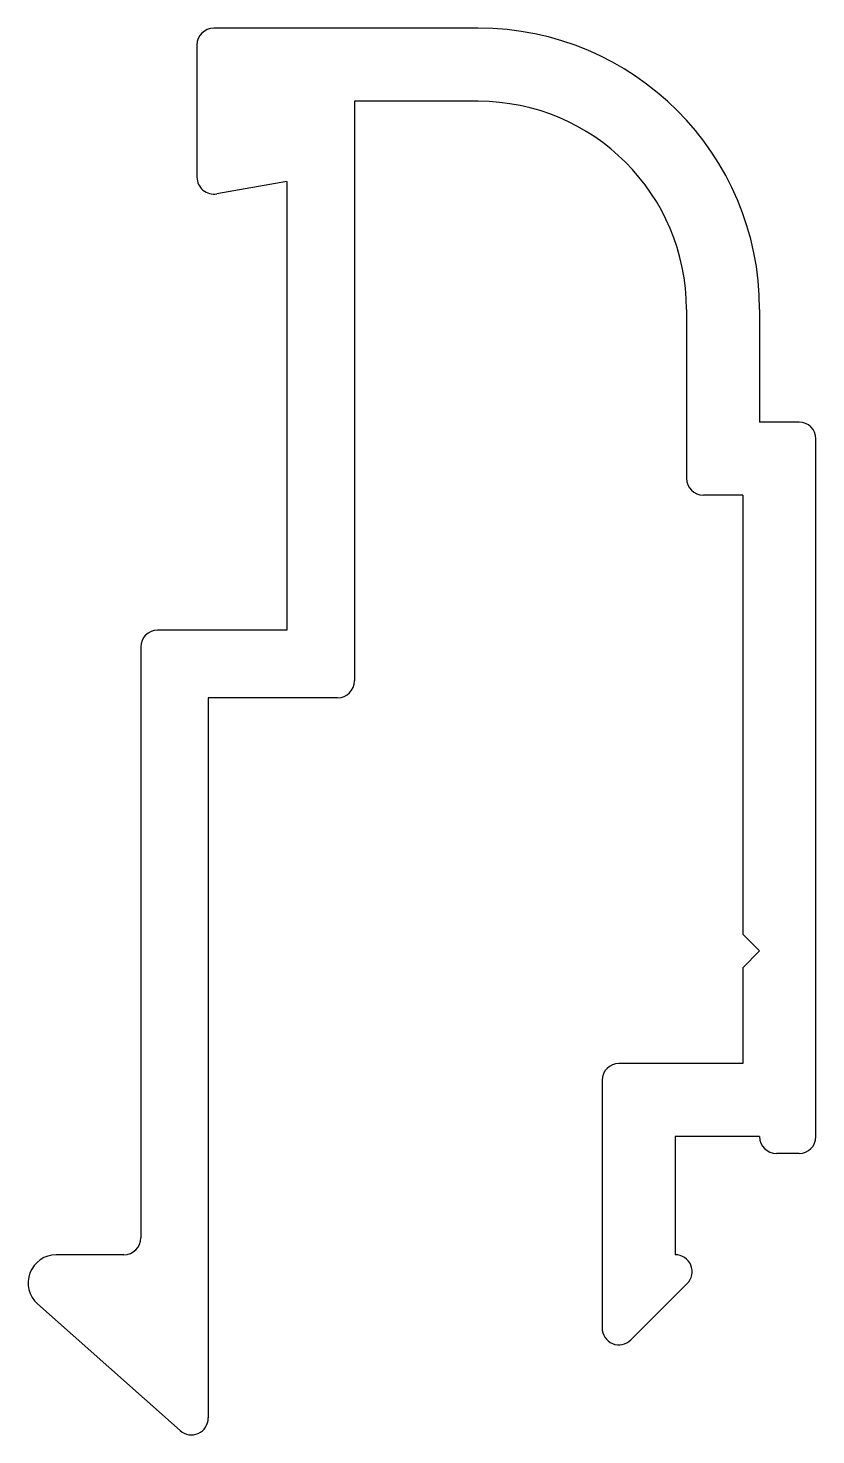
# Model space of a CAD drawing. Extents: x -9.9 to 4.1, y -14 to 41.6.
# Drawn here: x -9.94 to 4.06, y -13.99 to 11.01 of the extents above; entities outside this region: 1.
import ezdxf

# ---------------------------------------------------------------- set-up
doc = ezdxf.new("R2010")
doc.units = 0
doc.header["$LTSCALE"] = 0.5
doc.layers.get('0').update_dxf_attribs({"linetype": 'CONTINUOUS'})

msp = doc.modelspace()

# ---------------------------------------------------------------- linework, layer by layer
for p, q in [((-1.941, 11.006), (-6.641, 11.006)), ((-6.941, 10.706), (-6.941, 8.356)), ((-4.141, 9.706), (-4.141, -0.594)), ((-1.941, 9.706), (-4.141, 9.706)), ((-5.341, 8.281), (-6.589, 8.061)), ((-5.341, 8.281), (-5.341, 0.306)), ((1.759, 6.006), (1.759, 3.006)), ((3.059, 6.006), (3.059, 4.006)), ((3.759, 4.006), (3.059, 4.006)), ((4.059, -8.694), (4.059, 3.706)), ((2.759, 2.706), (2.059, 2.706)), ((2.759, 2.706), (2.759, -5.094)), ((-5.341, 0.306), (-7.641, 0.306)), ((-7.941, 0.006), (-7.941, -10.494)), ((-6.741, -0.894), (-6.741, -13.694)), ((-4.441, -0.894), (-6.741, -0.894)), ((3.059, -5.394), (2.759, -5.094)), ((2.759, -5.694), (3.059, -5.394)), ((2.759, -5.694), (2.759, -7.394)), ((2.759, -7.394), (0.559, -7.394)), ((0.259, -7.694), (0.259, -12.094)), ((1.559, -8.694), (1.559, -10.794)), ((3.059, -8.694), (1.559, -8.694)), ((3.759, -8.994), (3.359, -8.994)), ((-8.241, -10.794), (-9.441, -10.794)), ((0.771, -12.306), (1.771, -11.306)), ((-9.774, -11.668), (-7.241, -13.918))]:
    msp.add_line(p, q)
for centre, radius, start, end in [((-6.641, 10.706), 0.3, 90, 180), ((-1.941, 6.006), 5, 0, 90), ((-1.941, 6.006), 3.7, 0, 90), ((-6.641, 8.356), 0.3, 180, 280), ((3.759, 3.706), 0.3, 0, 90), ((2.059, 3.006), 0.3, 180, 270), ((-7.641, 0.006), 0.3, 90, 180), ((-4.441, -0.594), 0.3, 270, 360), ((0.559, -7.694), 0.3, 90, 180), ((3.359, -8.694), 0.3, 180, 270), ((3.759, -8.694), 0.3, 270, 0), ((-8.241, -10.494), 0.3, 270, 360), ((-9.441, -11.294), 0.5, 90, 228.3781), ((1.559, -11.094), 0.3, 315, 90), ((0.559, -12.094), 0.3, 180, 315), ((-7.041, -13.694), 0.3, 228.3781, 0)]:
    msp.add_arc(centre, radius, start, end)
msp.add_point((-7.292, 41.586))

doc.saveas('drawing.dxf')
